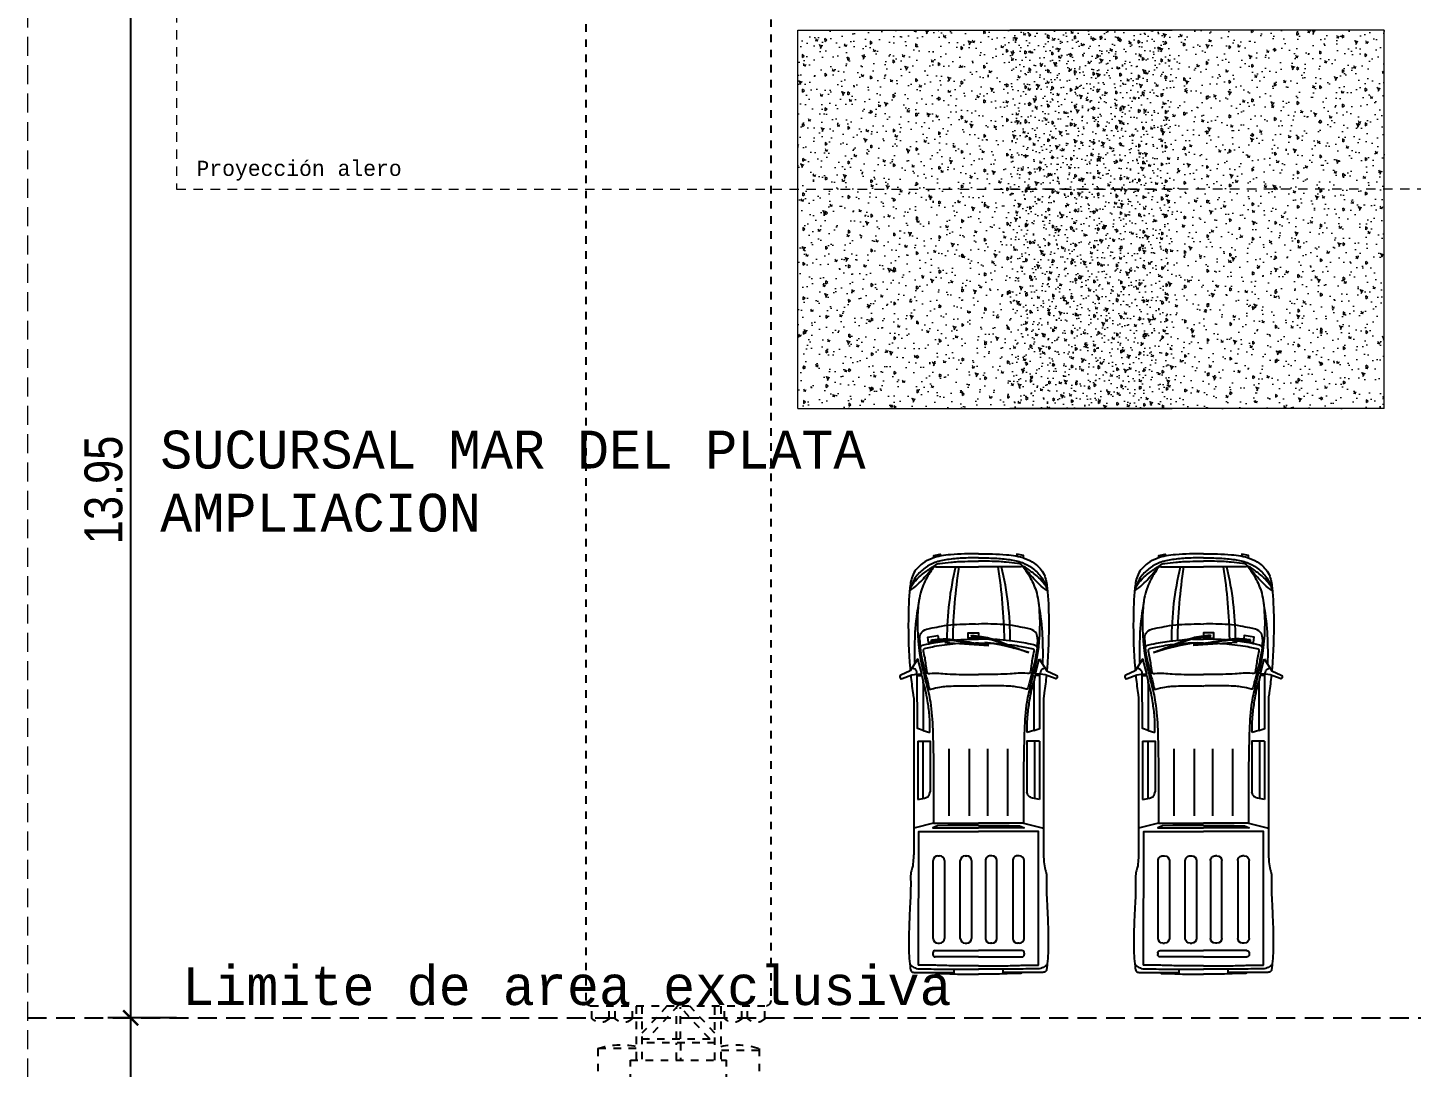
# Model space of a CAD drawing. Header units: millimetres. Extents: x 6085 to 6497, y 3307 to 3415.
# Drawn here: x 6331.96 to 6350.25, y 3321.03 to 3334.76 of the extents above; entities that cross this region are included whole.
import ezdxf

# ---------------------------------------------------------------- set-up
doc = ezdxf.new("R2010")
doc.units = ezdxf.units.MM
for name, pattern in [('DASHED', [0.75, 0.5, -0.25]), ('HIDDEN', [0.375, 0.25, -0.125]), ('HIDDEN2', [0.1875, 0.125, -0.0625])]:
    doc.linetypes.add(name, pattern=pattern)
for name, color, linetype in [('10-CARP-HOJA-PUER', 4, 'Continuous'), ('calles', 7, 'Continuous'), ('FUTURO', 1, 'DASHED'), ('varios', 40, 'Continuous')]:
    doc.layers.add(name, color=color, linetype=linetype)
doc.layers.add('Contorno', color=2, linetype='Continuous', lineweight=0)
doc.layers.add('www.dwgautocad.com', color=72, linetype='Continuous', lineweight=5)
doc.styles.get("Standard").update_dxf_attribs({"font": 'lucon.TTF'})
doc.styles.add('Swis-200', font='swissc.ttf', dxfattribs={"height": 0.5})
doc.dimstyles.new('Swis-200', dxfattribs={"dimtxt": 0.5, "dimasz": 0.2, "dimexe": 0.3, "dimexo": 0, "dimgap": 0.1, "dimtad": 1, "dimzin": 4, "dimdsep": 46, "dimtxsty": 'Swis-200', "dimblk": 'ARCHTICK', "dimcen": 0.09, "dimclrd": 256, "dimazin": 0, "dimtfac": 1, "dimtofl": 0, "dimtmove": 1, "dimatfit": 0, "dimldrblk": 'ARCHTICK', "dimfxl": 1, "dimtolj": 1, "dimtzin": 0, "dimarcsym": 0})

# ---------------------------------------------------------------- blocks, each defined once
blk = doc.blocks.new('A$C60B463A8')
at = {"layer": 'varios'}
for p, q in [((0.021, 1.891), (0.021, 1.363)), ((3.646, 1.897), (1.582, 1.897)), ((1.991, 1.633), (1.929, 1.897)), ((3.075, 1.844), (2.306, 1.844)), ((0.225, 1.04), (0.225, 1.612)), ((0.277, 1.644), (0.257, 1.644)), ((0.309, 1.612), (0.309, 1.04)), ((0.407, 1.577), (0.407, 1.555)), ((0.471, 1.641), (1.498, 1.641)), ((1.498, 1.491), (0.471, 1.491)), ((1.562, 1.577), (1.562, 1.555)), ((1.991, 1.633), (1.991, 1.04)), ((0.001, 1.363), (0.064, 1.363)), ((0.471, 1.281), (1.498, 1.281)), ((2.09, 1.426), (2.977, 1.426)), ((0, 1.258), (0, 1.04)), ((0.407, 1.217), (0.407, 1.196)), ((1.498, 1.132), (0.471, 1.132)), ((1.562, 1.217), (1.562, 1.196)), ((2.09, 1.161), (2.977, 1.161)), ((0, 0.821), (0, 1.04)), ((0.225, 1.04), (0.225, 0.467)), ((0.309, 0.467), (0.309, 1.04)), ((1.498, 0.947), (0.471, 0.947)), ((1.991, 0.446), (1.991, 1.04)), ((2.09, 0.918), (2.977, 0.918)), ((0.407, 0.862), (0.407, 0.883)), ((0.471, 0.798), (1.498, 0.798)), ((1.562, 0.862), (1.562, 0.883)), ((0.001, 0.716), (0.064, 0.716)), ((0.021, 0.188), (0.021, 0.716)), ((1.498, 0.588), (0.471, 0.588)), ((2.09, 0.653), (2.977, 0.653)), ((0.277, 0.435), (0.257, 0.435)), ((0.407, 0.502), (0.407, 0.524)), ((0.471, 0.438), (1.498, 0.438)), ((1.562, 0.502), (1.562, 0.524)), ((1.991, 0.446), (1.929, 0.182)), ((3.075, 0.235), (2.306, 0.235)), ((3.646, 0.182), (1.582, 0.182))]:
    blk.add_line(p, q, dxfattribs=at)
for points in [[(4.164, 1.842), (4.004, 1.942), (3.95, 2.066, 0.298358), (3.931, 2.079), (3.923, 2.079, 0.528682), (3.903, 2.05), (3.954, 1.921), (3.959, 1.888), (3.966, 1.79), (4.164, 1.842)], [(4.164, 0.237), (4.004, 0.137), (3.95, 0.013, -0.298358), (3.931, 0), (3.923, 0, -0.528682), (3.903, 0.029), (3.954, 0.158), (3.959, 0.191), (3.966, 0.289), (4.164, 0.237)]]:
    blk.add_lwpolyline(points, format="xyb", dxfattribs=at)
for points in [[(0.116, 1.833), (1.883, 1.83), (1.883, 1.04)], [(3.075, 1.844), (3.075, 1.678), (2.408, 1.678)], [(3.219, 1.77), (3.242, 1.848), (3.945, 1.849), (3.945, 1.788), (3.86, 1.772)], [(3.075, 1.777), (2.318, 1.777)], [(3.219, 1.77), (3.192, 1.682)], [(3.86, 1.772), (3.219, 1.77)], [(4.411, 1.568), (4.398, 1.566), (4.38, 1.699), (4.452, 1.709), (4.471, 1.576), (4.427, 1.57)], [(4.398, 1.661), (4.415, 1.66)], [(1.962, 1.04), (1.962, 1.446), (1.958, 1.581), (1.93, 1.642), (1.93, 1.04)], [(4.378, 1.483), (4.34, 0.902)], [(5.498, 1.632), (5.529, 1.632), (5.546, 1.546), (5.521, 1.546)], [(4.449, 1.041), (4.436, 1.041), (4.436, 1.175), (4.51, 1.175), (4.51, 1.041), (4.466, 1.041)], [(4.459, 1.135), (4.475, 1.13)], [(0.116, 0.246), (1.883, 0.249), (1.883, 1.04)], [(1.962, 1.04), (1.962, 0.633), (1.958, 0.498), (1.93, 0.437), (1.93, 1.04)], [(3.075, 0.235), (3.075, 0.401), (2.408, 0.401)], [(3.219, 0.309), (3.192, 0.397)], [(5.498, 0.447), (5.529, 0.447), (5.546, 0.533), (5.521, 0.533)], [(3.075, 0.302), (2.318, 0.302)], [(3.86, 0.307), (3.219, 0.309)], [(3.219, 0.309), (3.242, 0.231), (3.945, 0.23), (3.945, 0.291), (3.86, 0.307)]]:
    blk.add_lwpolyline(points, dxfattribs=at)
for centre, radius, start, end in [((3.978, 1.918), 0.0623, 254.3003, 1.3705), ((0.257, 1.612), 0.032, 90, 180), ((0.277, 1.612), 0.032, 0, 90), ((0.471, 1.577), 0.0639, 90, 180), ((0.471, 1.555), 0.0639, 180, 270), ((1.498, 1.577), 0.0639, 0, 90), ((1.498, 1.555), 0.0639, 270, 0), ((0.471, 1.217), 0.0639, 90, 180), ((1.498, 1.217), 0.0639, 0, 90), ((4.315, -5.496), 6.878, 81.1058, 89.1082), ((4.417, -2.642), 4.1, 76.4293, 89.8569), ((0.471, 1.196), 0.0639, 180, 270), ((1.498, 1.196), 0.0639, 270, 0), ((0.471, 0.883), 0.0639, 90, 180), ((1.498, 0.883), 0.0639, 360, 90), ((1.758, 1.256), 2.639, 340.535, 353.4707), ((0.471, 0.862), 0.0639, 180, 270), ((1.498, 0.862), 0.0639, 270, 0), ((4.417, 4.721), 4.1, 269.8043, 283.5707), ((4.315, 7.575), 6.878, 270.8, 278.8942), ((0.471, 0.524), 0.0639, 90, 180), ((1.498, 0.524), 0.0639, 360, 90), ((0.257, 0.467), 0.032, 180, 270), ((0.277, 0.467), 0.032, 270, 0), ((0.471, 0.502), 0.0639, 180, 270), ((1.498, 0.502), 0.0639, 270, 0), ((3.978, 0.161), 0.0623, 358.6295, 105.6997)]:
    blk.add_arc(centre, radius, start, end, dxfattribs=at)
for points, knots in [([(1.582, 1.897), (1.557, 1.899), (1.497, 1.902), (1.414, 1.908), (1.333, 1.939), (1.171, 1.934), (0.956, 1.942), (0.679, 1.957), (0.417, 1.963), (0.212, 1.959), (0.088, 1.941), (0.032, 1.94), (0.024, 1.906), (0.021, 1.891)], [0, 0, 0, 0, 0.073932, 0.179962, 0.2481, 0.330848, 0.661697, 0.895974, 1.160787, 1.452655, 1.496292, 1.551786, 1.592483, 1.592483, 1.592483, 1.592483]), ([(0.124, 1.946), (0.112, 1.929), (0.092, 1.903), (0.064, 1.846), (0.073, 1.754), (0.062, 1.588), (0.064, 1.365), (0.064, 1.168), (0.064, 1.061), (0.064, 1.038), (0.064, 1.037)], [0, 0, 0, 0, 0.0637509, 0.0963439, 0.186989, 0.3316019, 0.600266, 0.8544633, 0.9207524, 0.9227656, 0.9227656, 0.9227656, 0.9227656]), ([(0.106, 1.04), (0.106, 1.17), (0.106, 1.365), (0.117, 1.633), (0.115, 1.751), (0.115, 1.831), (0.116, 1.833), (0.116, 1.833)], [0, 0, 0, 0, 0.1844932, 0.2763744, 0.3692397, 0.37231, 0.3723227, 0.3723227, 0.3723227, 0.3723227]), ([(5.393, 1.621), (5.349, 1.651), (5.246, 1.722), (5.051, 1.816), (4.674, 1.861), (4.255, 1.839), (3.86, 1.735), (3.554, 1.661), (3.199, 1.642), (2.694, 1.633), (2.281, 1.633), (2.02, 1.633), (1.991, 1.633)], [0, 0, 0, 0, 0.158767, 0.377498, 0.639818, 1.286612, 1.622322, 1.86406, 2.230641, 2.682935, 3.381032, 3.468271, 3.468271, 3.468271, 3.468271]), ([(2.306, 1.844), (2.31, 1.814), (2.318, 1.765), (2.346, 1.692), (2.388, 1.683), (2.408, 1.678)], [0, 0, 0, 0, 0.0919016, 0.1533387, 0.212741, 0.212741, 0.212741, 0.212741]), ([(3.948, 1.936), (3.87, 1.928), (3.77, 1.916), (3.669, 1.901), (3.646, 1.897)], [1.0750341, 1.0750341, 1.0750341, 1.0750341, 1.1845737, 1.2179727, 1.2179727, 1.2179727, 1.2179727]), ([(5.551, 1.04), (5.551, 1.162), (5.552, 1.368), (5.513, 1.622), (5.423, 1.797), (5.29, 1.922), (5.02, 1.959), (4.609, 1.973), (4.242, 1.963), (4.016, 1.943), (4.004, 1.942)], [0, 0, 0, 0, 0.172982, 0.289746, 0.356722, 0.447764, 0.533391, 0.7294, 1.031992, 1.048274, 1.048274, 1.048274, 1.048274]), ([(4.918, 1.83), (4.785, 1.851), (4.594, 1.882), (4.36, 1.884), (4.22, 1.89), (4.138, 1.885), (4.098, 1.883)], [0, 0, 0, 0, 0.4048022, 0.5766649, 0.7036636, 0.8232569, 0.8232569, 0.8232569, 0.8232569]), ([(5.498, 1.04), (5.498, 1.112), (5.497, 1.25), (5.48, 1.444), (5.446, 1.612), (5.368, 1.754), (5.275, 1.852), (5.188, 1.906), (5.122, 1.93), (5.085, 1.943), (5.063, 1.95)], [0, 0, 0, 0, 0.218173, 0.412581, 0.584324, 0.728368, 0.893072, 0.983161, 1.032816, 1.101867, 1.101867, 1.101867, 1.101867]), ([(5.063, 1.95), (5.09, 1.912), (5.159, 1.82), (5.28, 1.72), (5.362, 1.648), (5.393, 1.621)], [0, 0, 0, 0, 0.1384723, 0.3440065, 0.4668937, 0.4668937, 0.4668937, 0.4668937]), ([(5.119, 1.931), (5.154, 1.906), (5.233, 1.849), (5.306, 1.751), (5.364, 1.674), (5.384, 1.637), (5.393, 1.621)], [0, 0, 0, 0, 0.1269959, 0.2900283, 0.364148, 0.416689, 0.416689, 0.416689, 0.416689]), ([(3.192, 1.682), (3.27, 1.682), (3.409, 1.683), (3.594, 1.711), (3.738, 1.737), (3.822, 1.758), (3.858, 1.772), (3.86, 1.772)], [0, 0, 0, 0, 0.2316874, 0.4168224, 0.5619295, 0.6690159, 0.6767537, 0.6767537, 0.6767537, 0.6767537]), ([(4.423, 1.818), (4.387, 1.817), (4.296, 1.814), (4.155, 1.787), (4.003, 1.752), (3.879, 1.716), (3.808, 1.699), (3.761, 1.69), (3.773, 1.629), (3.792, 1.564), (3.808, 1.41), (3.807, 1.273), (3.807, 1.131), (3.806, 1.071), (3.805, 1.039)], [0, 0, 0, 0, 0.107281, 0.273534, 0.428308, 0.580029, 0.644743, 0.67501, 0.689227, 0.811869, 0.896682, 1.144172, 1.224965, 1.323331, 1.323331, 1.323331, 1.323331]), ([(4.372, 1.14), (4.371, 1.214), (4.365, 1.377), (4.324, 1.645), (4.305, 1.715), (4.292, 1.779), (4.225, 1.761), (4.16, 1.747), (4.073, 1.737), (4.017, 1.728), (3.97, 1.72), (3.979, 1.606), (3.959, 1.431), (3.957, 1.208), (3.957, 1.069), (3.957, 1.04)], [0.0328334, 0.0328334, 0.0328334, 0.0328334, 0.1047073, 0.1844145, 0.2287331, 0.2422812, 0.2613958, 0.3056108, 0.3477731, 0.3790828, 0.390857, 0.4063554, 0.513598, 0.6666281, 0.7088796, 0.7088796, 0.7088796, 0.7088796]), ([(4.316, 1.812), (4.323, 1.807), (4.347, 1.786), (4.369, 1.667), (4.39, 1.558), (4.401, 1.469), (4.409, 1.398)], [0.0117203, 0.0117203, 0.0117203, 0.0117203, 0.0241203, 0.0575054, 0.1711131, 0.1849464, 0.1849464, 0.1849464, 0.1849464]), ([(4.415, 1.66), (4.418, 1.629), (4.425, 1.574), (4.431, 1.387), (4.385, 1.175), (4.36, 0.991), (4.349, 0.903)], [0, 0, 0, 0, 0.0607634, 0.1113484, 0.2476123, 0.371722, 0.371722, 0.371722, 0.371722]), ([(4.398, 1.661), (4.401, 1.628), (4.409, 1.56), (4.414, 1.393), (4.4, 1.294), (4.382, 1.199), (4.359, 1.063)], [0.0141134, 0.0141134, 0.0141134, 0.0141134, 0.0607634, 0.1113484, 0.2476123, 0.2663946, 0.2663946, 0.2663946, 0.2663946]), ([(4.423, 1.818), (4.45, 1.817), (4.511, 1.814), (4.561, 1.733), (4.575, 1.636), (4.612, 1.463), (4.626, 1.258), (4.625, 1.094), (4.624, 1.04)], [0, 0, 0, 0, 0.0776749, 0.1744769, 0.250481, 0.3742105, 0.7025831, 0.866186, 0.866186, 0.866186, 0.866186]), ([(0.021, 1.608), (0.014, 1.606), (0.006, 1.605), (0.007, 1.58), (0.004, 1.523), (0.008, 1.449), (-0.001, 1.354), (0, 1.298), (0, 1.258)], [0, 0, 0, 0, 0.0160709, 0.0186413, 0.0719807, 0.1904654, 0.2365974, 0.3580684, 0.3580684, 0.3580684, 0.3580684]), ([(5.393, 1.621), (5.387, 1.614), (5.379, 1.603), (5.382, 1.491), (5.376, 1.321), (5.38, 1.138), (5.38, 1.053), (5.38, 1.04)], [0, 0, 0, 0, 0.0263218, 0.0385655, 0.330017, 0.5438218, 0.5848103, 0.5848103, 0.5848103, 0.5848103]), ([(5.393, 1.621), (5.404, 1.61), (5.423, 1.591), (5.427, 1.513), (5.446, 1.394), (5.452, 1.233), (5.454, 1.111), (5.454, 1.051), (5.454, 1.04)], [0, 0, 0, 0, 0.0461741, 0.0779376, 0.2255481, 0.4123855, 0.5585019, 0.5925506, 0.5925506, 0.5925506, 0.5925506]), ([(4.415, 1.329), (4.415, 1.326), (4.42, 1.261), (4.424, 1.165), (4.423, 1.07), (4.423, 1.039)], [0.2464149, 0.2464149, 0.2464149, 0.2464149, 0.249921, 0.3379446, 0.3827598, 0.3827598, 0.3827598, 0.3827598]), ([(4.475, 1.13), (4.471, 1.087), (4.463, 1.009), (4.43, 0.835), (4.339, 0.633), (4.276, 0.459), (4.246, 0.376)], [0, 0, 0, 0, 0.1294788, 0.2372691, 0.5276291, 0.7920918, 0.7920918, 0.7920918, 0.7920918]), ([(4.459, 1.135), (4.455, 1.093), (4.447, 1.014), (4.414, 0.841), (4.38, 0.748), (4.343, 0.66), (4.305, 0.567)], [0, 0, 0, 0, 0.0607634, 0.1113484, 0.2476123, 0.264404, 0.264404, 0.264404, 0.264404]), ([(0.124, 0.133), (0.112, 0.15), (0.092, 0.176), (0.064, 0.233), (0.073, 0.325), (0.062, 0.491), (0.064, 0.714), (0.064, 0.911), (0.064, 1.018), (0.064, 1.041), (0.064, 1.042)], [0, 0, 0, 0, 0.0637509, 0.0963439, 0.186989, 0.3316019, 0.600266, 0.8544633, 0.9207524, 0.9227656, 0.9227656, 0.9227656, 0.9227656]), ([(0.106, 1.04), (0.106, 0.909), (0.106, 0.714), (0.117, 0.446), (0.115, 0.328), (0.115, 0.248), (0.116, 0.246), (0.116, 0.246)], [0, 0, 0, 0, 0.1844932, 0.2763744, 0.3692397, 0.37231, 0.3723227, 0.3723227, 0.3723227, 0.3723227]), ([(4.423, 0.261), (4.387, 0.262), (4.296, 0.265), (4.155, 0.292), (4.003, 0.327), (3.879, 0.363), (3.808, 0.38), (3.761, 0.389), (3.773, 0.45), (3.792, 0.515), (3.808, 0.669), (3.807, 0.806), (3.807, 0.948), (3.806, 1.008), (3.805, 1.04)], [0, 0, 0, 0, 0.107281, 0.273534, 0.428308, 0.580029, 0.644743, 0.67501, 0.689227, 0.811869, 0.896682, 1.144172, 1.224965, 1.323331, 1.323331, 1.323331, 1.323331]), ([(4.355, 0.664), (4.346, 0.577), (4.322, 0.429), (4.305, 0.364), (4.292, 0.3), (4.225, 0.318), (4.16, 0.332), (4.073, 0.342), (4.017, 0.351), (3.97, 0.359), (3.979, 0.473), (3.959, 0.648), (3.957, 0.871), (3.957, 1.01), (3.957, 1.04)], [0.1145583, 0.1145583, 0.1145583, 0.1145583, 0.1844145, 0.2287331, 0.2422812, 0.2613958, 0.3056108, 0.3477731, 0.3790828, 0.390857, 0.4063554, 0.513598, 0.6666281, 0.7088796, 0.7088796, 0.7088796, 0.7088796]), ([(5.551, 1.04), (5.551, 0.917), (5.552, 0.711), (5.513, 0.457), (5.423, 0.282), (5.29, 0.157), (5.02, 0.12), (4.609, 0.106), (4.242, 0.116), (4.016, 0.136), (4.004, 0.137)], [0, 0, 0, 0, 0.172982, 0.289746, 0.356722, 0.447764, 0.533391, 0.7294, 1.031992, 1.048274, 1.048274, 1.048274, 1.048274]), ([(4.373, 1.04), (4.373, 0.933), (4.372, 0.827), (4.359, 0.7), (4.359, 0.7)], [0, 0, 0, 0, 0.1047073, 0.1047673, 0.1047673, 0.1047673, 0.1047673]), ([(4.423, 0.261), (4.45, 0.262), (4.511, 0.265), (4.561, 0.346), (4.575, 0.443), (4.612, 0.616), (4.626, 0.821), (4.625, 0.985), (4.624, 1.04)], [0, 0, 0, 0, 0.0776749, 0.1744769, 0.250481, 0.3742105, 0.7025831, 0.866186, 0.866186, 0.866186, 0.866186]), ([(4.423, 0.893), (4.423, 0.91), (4.424, 0.959), (4.423, 1.009), (4.423, 1.04)], [0.31368776, 0.31368776, 0.31368776, 0.31368776, 0.3379446, 0.38275983, 0.38275983, 0.38275983, 0.38275983]), ([(5.498, 1.04), (5.498, 0.967), (5.497, 0.829), (5.48, 0.635), (5.446, 0.467), (5.368, 0.325), (5.275, 0.227), (5.188, 0.173), (5.122, 0.149), (5.085, 0.136), (5.063, 0.129)], [0, 0, 0, 0, 0.218173, 0.412581, 0.584324, 0.728368, 0.893072, 0.983161, 1.032816, 1.101867, 1.101867, 1.101867, 1.101867]), ([(5.393, 0.458), (5.387, 0.465), (5.379, 0.476), (5.382, 0.588), (5.376, 0.758), (5.38, 0.941), (5.38, 1.026), (5.38, 1.04)], [0, 0, 0, 0, 0.0263218, 0.0385655, 0.330017, 0.5438218, 0.5848103, 0.5848103, 0.5848103, 0.5848103]), ([(5.393, 0.458), (5.404, 0.469), (5.423, 0.488), (5.427, 0.566), (5.446, 0.685), (5.452, 0.846), (5.454, 0.968), (5.454, 1.028), (5.454, 1.04)], [0, 0, 0, 0, 0.0461741, 0.0779376, 0.2255481, 0.4123855, 0.5585019, 0.5925506, 0.5925506, 0.5925506, 0.5925506]), ([(0.021, 0.471), (0.014, 0.473), (0.006, 0.474), (0.007, 0.499), (0.004, 0.556), (0.008, 0.63), (-0.001, 0.725), (0, 0.781), (0, 0.821)], [0, 0, 0, 0, 0.0160709, 0.0186413, 0.0719807, 0.1904654, 0.2365974, 0.3580684, 0.3580684, 0.3580684, 0.3580684]), ([(4.316, 0.267), (4.323, 0.272), (4.347, 0.293), (4.369, 0.412), (4.398, 0.564), (4.414, 0.726), (4.419, 0.806), (4.42, 0.831)], [0.0117203, 0.0117203, 0.0117203, 0.0117203, 0.0241203, 0.0575054, 0.1711131, 0.249921, 0.2844019, 0.2844019, 0.2844019, 0.2844019]), ([(5.393, 0.458), (5.349, 0.428), (5.246, 0.357), (5.051, 0.263), (4.674, 0.218), (4.255, 0.24), (3.86, 0.344), (3.554, 0.418), (3.199, 0.437), (2.694, 0.446), (2.281, 0.446), (2.02, 0.446), (1.991, 0.446)], [0, 0, 0, 0, 0.158767, 0.377498, 0.639818, 1.286612, 1.622322, 1.86406, 2.230641, 2.682935, 3.381032, 3.468271, 3.468271, 3.468271, 3.468271]), ([(2.306, 0.235), (2.31, 0.265), (2.318, 0.314), (2.346, 0.387), (2.388, 0.396), (2.408, 0.401)], [0, 0, 0, 0, 0.0919016, 0.1533387, 0.212741, 0.212741, 0.212741, 0.212741]), ([(3.192, 0.397), (3.27, 0.397), (3.409, 0.396), (3.594, 0.368), (3.738, 0.342), (3.822, 0.321), (3.858, 0.307), (3.86, 0.307)], [0, 0, 0, 0, 0.2316874, 0.4168224, 0.5619295, 0.6690159, 0.6767537, 0.6767537, 0.6767537, 0.6767537]), ([(5.063, 0.129), (5.09, 0.167), (5.159, 0.259), (5.28, 0.359), (5.362, 0.431), (5.393, 0.458)], [0, 0, 0, 0, 0.1384723, 0.3440065, 0.4668937, 0.4668937, 0.4668937, 0.4668937]), ([(5.119, 0.148), (5.154, 0.173), (5.233, 0.23), (5.306, 0.328), (5.364, 0.405), (5.384, 0.442), (5.393, 0.458)], [0, 0, 0, 0, 0.1269959, 0.2900283, 0.364148, 0.416689, 0.416689, 0.416689, 0.416689]), ([(1.582, 0.182), (1.557, 0.18), (1.497, 0.177), (1.414, 0.171), (1.333, 0.14), (1.171, 0.145), (0.956, 0.137), (0.679, 0.122), (0.417, 0.116), (0.212, 0.12), (0.088, 0.138), (0.032, 0.139), (0.024, 0.173), (0.021, 0.188)], [0, 0, 0, 0, 0.073932, 0.179962, 0.2481, 0.330848, 0.661697, 0.895974, 1.160787, 1.452655, 1.496292, 1.551786, 1.592483, 1.592483, 1.592483, 1.592483]), ([(4.918, 0.249), (4.785, 0.228), (4.594, 0.197), (4.36, 0.195), (4.22, 0.189), (4.138, 0.194), (4.098, 0.196)], [0, 0, 0, 0, 0.4048022, 0.5766649, 0.7036636, 0.8232569, 0.8232569, 0.8232569, 0.8232569]), ([(3.948, 0.143), (3.87, 0.151), (3.77, 0.163), (3.669, 0.178), (3.646, 0.182)], [1.0750341, 1.0750341, 1.0750341, 1.0750341, 1.1845737, 1.2179727, 1.2179727, 1.2179727, 1.2179727])]:
    blk.add_open_spline(points, degree=3, knots=knots, dxfattribs=at)
blk.add_open_spline([(4.373, 1.04), (4.373, 1.052), (4.373, 1.065), (4.373, 1.078)], degree=3, dxfattribs=at)
blk = doc.blocks.new('AUPLS025')
at = {"color": 0, "linetype": 'ByBlock', "ltscale": 0.1}
for p, q in [((-17.907, -1.143), (-17.907, 1.143)), ((-4.2672, 1.2192), (-17.8308, 1.2192)), ((-4.028247, 1.143), (-4.191, 1.143)), ((-4.191, -1.143), (-4.191, 1.143)), ((-4.028247, 0.9144), (-4.191, 0.9144)), ((-3.632496, 1.0668), (-2.565696, 1.0668)), ((-3.632496, 0.5588), (-3.632496, 1.0668)), ((-2.794, 1.016), (-0.2032, 1.016)), ((-2.794, 0), (-2.794, 1.016)), ((-2.565696, 1.0668), (-2.565696, 1.016)), ((-1.4732, 1.0668), (-0.1778, 1.0668)), ((-1.3462, 0.9398), (-1.3462, 0.9652)), ((-1.3462, 0.9652), (-0.381, 0.9652)), ((-1.3462, 0.9398), (-0.4572, 0.9398)), ((-0.4572, 0.9398), (-0.381, 0.9652)), ((-0.3556, 0.9398), (-0.2794, 0.9652)), ((-0.3302, 0.9144), (-0.3302, 0)), ((-0.2794, 0.9652), (-0.2032, 0.9652)), ((-4.028247, 0.8382), (-4.191, 0.8382)), ((-0.381, 0), (-0.381, 0.8382)), ((-0.127, 0.889), (-0.127, 0)), ((-0.0508, 0.8636), (-0.0508, 0)), ((0, -0.8636), (0, 0.8636)), ((-4.028247, 0.6096), (-4.191, 0.6096)), ((-4.191, 0.5588), (-3.480096, 0.5588)), ((-3.480096, 0.635), (-3.480096, -0.635)), ((-2.794, 0.635), (-3.480096, 0.635)), ((-4.205465, 0), (-3.759496, 0.413336)), ((-4.191, 0.4826), (-3.480096, 0.4826)), ((-4.191, 0.151933), (-3.834228, 0.4826)), ((-3.759496, 0.4826), (-3.759496, -0.4826)), ((-3.708696, -0.4826), (-3.708696, 0.4826)), ((-3.759496, -0.413336), (-4.205465, 0)), ((-3.759496, 0.0254), (-4.178059, 0.0254)), ((-3.480096, 0.0254), (-3.708696, 0.0254)), ((-2.794, 0), (-2.794, -1.016)), ((-0.381, 0), (-0.381, -0.8382)), ((-0.3302, 0.0127), (-0.127, 0.0127)), ((-0.3302, -0.9144), (-0.3302, 0)), ((-0.127, -0.889), (-0.127, 0)), ((-0.0508, -0.8636), (-0.0508, 0)), ((-3.834228, -0.4826), (-4.191, -0.151933)), ((-3.759496, -0.0254), (-4.178059, -0.0254)), ((-3.708696, -0.0254), (-3.480096, -0.0254)), ((-0.3302, -0.0127), (-0.127, -0.0127)), ((-3.480096, -0.4826), (-4.191, -0.4826)), ((-4.191, -0.5588), (-3.480096, -0.5588)), ((-4.028247, -0.6096), (-4.191, -0.6096)), ((-3.607096, -1.0668), (-3.607096, -0.5588)), ((-2.794, -0.635), (-3.480096, -0.635)), ((-4.028247, -0.8382), (-4.191, -0.8382)), ((-4.028247, -0.9144), (-4.191, -0.9144)), ((-3.632496, -1.0668), (-2.565696, -1.0668)), ((-2.794, -1.016), (-0.2032, -1.016)), ((-2.565696, -1.0668), (-2.565696, -1.016)), ((-1.4732, -1.0668), (-0.1778, -1.0668)), ((-1.3462, -0.9398), (-1.3462, -0.9652)), ((-1.3462, -0.9398), (-0.4572, -0.9398)), ((-1.3462, -0.9652), (-0.381, -0.9652)), ((-0.4572, -0.9398), (-0.381, -0.9652)), ((-0.3556, -0.9398), (-0.2794, -0.9652)), ((-0.2794, -0.9652), (-0.2032, -0.9652)), ((-17.8308, -1.2192), (-4.2672, -1.2192)), ((-4.028247, -1.143), (-4.191, -1.143))]:
    blk.add_line(p, q, dxfattribs=at)
for centre, radius, start, end in [((-17.8308, 1.143), 0.0762, 90, 180), ((-4.2672, 1.143), 0.0762, 0, 90), ((-4.131435, 1.0287), 0.153987, 312.075022, 47.924978), ((-2.743496, 0.762), 0.9398, 161.075356, 192.48689), ((-3.454696, 0.762), 0.9398, 15.68035, 18.924644), ((-1.4732, 1.016), 0.0508, 90, 180), ((-0.3556, 0.9144), 0.0254, 0, 90), ((-0.2032, 0.8636), 0.2032, 0, 90), ((-0.2032, 0.8636), 0.1524, 0, 90), ((-0.2032, 0.889), 0.0762, 0, 90), ((-0.1778, 1.016), 0.0508, 338.678982, 90), ((-4.131435, 0.7239), 0.153987, 312.075022, 47.924978), ((-4.131435, -0.7239), 0.153987, 312.075022, 47.924978), ((-2.743496, -0.762), 0.9398, 167.51311, 198.924644), ((-0.2032, -0.8636), 0.1524, 270, 0), ((-0.2032, -0.8636), 0.2032, 270, 0), ((-0.2032, -0.889), 0.0762, 270, 0), ((-4.131435, -1.0287), 0.153987, 312.075022, 47.924978), ((-3.454696, -0.762), 0.9398, 341.075356, 344.31965), ((-1.4732, -1.016), 0.0508, 180, 270), ((-0.3556, -0.9144), 0.0254, 270, 0), ((-0.1778, -1.016), 0.0508, 270, 21.321018), ((-17.8308, -1.143), 0.0762, 180, 270), ((-4.2672, -1.143), 0.0762, 270, 0)]:
    blk.add_arc(centre, radius, start, end, dxfattribs=at)
blk = doc.blocks.new('_ArchTick')
at = {"color": 0, "linetype": 'ByBlock', "const_width": 0.15}
blk.add_lwpolyline([(-0.5, -0.5), (0.5, 0.5)], dxfattribs=at)
blk = doc.blocks.new('*D63')
at = {"color": 0, "lineweight": -2, "ltscale": 0.1}
for p, q in [((6333.92775, 3335.632039), (6333.021965, 3335.632039)), ((6333.92775, 3321.682039), (6333.021965, 3321.682039))]:
    blk.add_line(p, q, dxfattribs=at)
at = {"lineweight": -2, "ltscale": 0.1}
blk.add_line((6333.321965, 3335.632039), (6333.321965, 3321.682039), dxfattribs=at)
at = {"layer": 'Defpoints', "color": 0, "ltscale": 0.1}
for p in [(6333.92775, 3335.632039), (6333.321965, 3321.682039), (6333.92775, 3321.682039)]:
    blk.add_point(p, dxfattribs=at)
at = {"lineweight": -2, "ltscale": 0.1, "xscale": 0.2, "yscale": 0.2, "zscale": 0.2}
for p, rotation in [((6333.321965, 3335.632039), 90), ((6333.321965, 3321.682039), 270)]:
    blk.add_blockref('_ArchTick', p, dxfattribs=dict(at, rotation=rotation))
at = {"color": 0, "ltscale": 0.1, "insert": (6332.965309, 3328.657039), "char_height": 0.5, "attachment_point": 5, "rotation": 90, "style": 'Swis-200'}
blk.add_mtext('\\A1;13.95', dxfattribs=at)
blk = doc.blocks.new('*D64')
at = {"color": 0, "lineweight": -2, "ltscale": 0.1}
for p, q in [((6333.92775, 3321.682039), (6333.021965, 3321.682039)), ((6333.92775, 3316.632039), (6333.021965, 3316.632039))]:
    blk.add_line(p, q, dxfattribs=at)
at = {"lineweight": -2, "ltscale": 0.1}
blk.add_line((6333.321965, 3321.682039), (6333.321965, 3316.632039), dxfattribs=at)
at = {"layer": 'Defpoints', "color": 0, "ltscale": 0.1}
for p in [(6333.92775, 3321.682039), (6333.321965, 3316.632039), (6333.92775, 3316.632039)]:
    blk.add_point(p, dxfattribs=at)
at = {"lineweight": -2, "ltscale": 0.1, "xscale": 0.2, "yscale": 0.2, "zscale": 0.2}
for p, rotation in [((6333.321965, 3321.682039), 90), ((6333.321965, 3316.632039), 270)]:
    blk.add_blockref('_ArchTick', p, dxfattribs=dict(at, rotation=rotation))
at = {"color": 0, "ltscale": 0.1, "insert": (6332.965633, 3319.157039), "char_height": 0.5, "attachment_point": 5, "rotation": 90, "style": 'Swis-200'}
blk.add_mtext('\\A1;5.05', dxfattribs=at)

msp = doc.modelspace()

# ---------------------------------------------------------------- hatches: boundary and pattern name
at = {"layer": 'www.dwgautocad.com', "ltscale": 0.1}
h = msp.add_hatch(dxfattribs=at)
h.set_pattern_fill('AR-CONC', color=254, scale=0.002, angle=69.216283)
h.paths.add_polyline_path([(6347.086, 3334.732), (6342.138, 3334.732), (6342.138, 3332.632), (6347.086, 3332.632)])
h.paths.add_polyline_path([(6347.086, 3332.632), (6342.138, 3332.632), (6342.138, 3329.732), (6347.086, 3329.732)])
h = msp.add_hatch(dxfattribs=at)
h.set_pattern_fill('AR-CONC', color=254, scale=0.002, angle=69.2163)
h.set_pattern_definition([(119.2162832, (-525.88156, -237.53012), (0.159097029, 0.32934688), [0.0381, -0.4191]), (64.216283, (-525.88156, -237.5301), (-0.382259879, 0.069689687), [0.03048, -0.335281168]), (169.667728, (-525.8683, -237.50267), (-0.223162836, 0.399036561), [0.032380018, -0.35618049]), (115.400483, (-525.97654, -237.49407), (0.270993043, 0.477041283), [0.05715, -0.62865]), (165.851841, (-525.95396, -237.4543), (-0.29416894, 0.619504863), [0.048570046, -0.534271216]), (60.400434, (-525.97654, -237.49407), (-0.29416894, 0.619504863), [0.045719934, -0.502919464]), (90.2162832, (-525.93477, -237.45558), (0.298818987, 0.210920816), [0.0381, -0.4191]), (35.216283, (-525.93477, -237.4556), (-0.300544622, 0.2462757), [0.03048, -0.33528]), (140.667728, (-525.90987, -237.438), (-0.001725636, 0.457196516), [0.032380018, -0.356179875]), (106.7162832, (-525.88156, -237.53012), (-0.1559135752, 0.06578247), [0, -0.331216, 0, -0.34036, 0, -0.33655]), (76.7162832, (-525.88156, -237.53012), (-0.1399022117, 0.19603936), [0, -0.194056, 0, -0.323596, 0, -0.12827]), (36.7162832, (-525.92175, -237.63603), (0.106938189, 0.2494689074), [0, -0.127, 0, -0.39624, 0, -0.52578]), (26.7162832, (-525.93978, -237.68352), (0.0575808914, 0.2950245485), [0, -0.1651, 0, -0.263144, 0, -0.37338])])
h.paths.add_polyline_path([(6344.939, 3334.732), (6349.888, 3334.732), (6349.888, 3332.632), (6344.939, 3332.632)])
h.paths.add_polyline_path([(6344.939, 3332.632), (6349.888, 3332.632), (6349.888, 3329.732), (6344.939, 3329.732)])

# ---------------------------------------------------------------- linework, layer by layer
at = {"layer": '10-CARP-HOJA-PUER', "linetype": 'HIDDEN'}
for q in [(6364.439, 3321.682), (6337.554, 3321.682)]:
    msp.add_line((6331.961, 3321.682), q, dxfattribs=at)
at = {"layer": 'Contorno', "linetype": 'HIDDEN'}
msp.add_line((6331.961, 3387.893), (6331.961, 3315.155), dxfattribs=at)
at = {"layer": 'Contorno', "linetype": 'HIDDEN2'}
for p, q in [((6333.928, 3335.632), (6333.928, 3332.632)), ((6333.928, 3332.632), (6347.086, 3332.632)), ((6358.098, 3332.632), (6344.939, 3332.632))]:
    msp.add_line(p, q, dxfattribs=at)
at = {"layer": 'www.dwgautocad.com', "color": 254, "ltscale": 0.1}
for p, q in [((6342.138, 3334.732), (6347.086, 3334.732)), ((6342.138, 3329.732), (6342.138, 3334.732)), ((6349.888, 3334.732), (6344.939, 3334.732)), ((6349.888, 3329.732), (6349.888, 3334.732)), ((6342.138, 3329.732), (6347.086, 3329.732)), ((6349.888, 3329.732), (6344.939, 3329.732))]:
    msp.add_line(p, q, dxfattribs=at)

# ---------------------------------------------------------------- block references
at = {"layer": 'calles', "ltscale": 0.1, "rotation": 90}
msp.add_blockref('A$C60B463A8', (6345.566, 3322.261), dxfattribs=at)
at = {"layer": 'calles', "ltscale": 0.1, "xscale": -1, "rotation": 270}
msp.add_blockref('A$C60B463A8', (6346.46, 3322.261), dxfattribs=at)
at = {"layer": 'FUTURO', "ltscale": 0.3, "xscale": -1, "rotation": 90}
msp.add_blockref('AUPLS025', (6340.561, 3317.643), dxfattribs=at)

# ---------------------------------------------------------------- texts
at = {"ltscale": 0.1, "attachment_point": 1}
for s, width, insert, char_height in [('Proyección alero', 3.27862, (6334.192, 3333.006), 0.2), ('SUCURSAL MAR DEL PLATA \\PAMPLIACION', 15.65464, (6333.713, 3329.44), 0.5), ('Limite de area exclusiva', 15.65464, (6334.003, 3322.351), 0.5)]:
    msp.add_mtext_dynamic_manual_height_columns(s, width=width, gutter_width=12.5, heights=[0], dxfattribs=dict(at, insert=insert, char_height=char_height))

# ---------------------------------------------------------------- dimensions: what is measured, and where the dimension line sits
at = {"ltscale": 0.1}
for base, p1, p2, picture, middle in [((6333.322, 3321.682), (6333.928, 3335.632), (6333.928, 3321.682), '*D63', (6332.965, 3328.657)), ((6333.322, 3316.632), (6333.928, 3321.682), (6333.928, 3316.632), '*D64', (6332.966, 3319.157))]:
    dim = msp.add_linear_dim(base=base, p1=p1, p2=p2, angle=90, dimstyle='Swis-200', dxfattribs=at)
    dim.commit()
    dim.dimension.update_dxf_attribs({"geometry": picture, "text_midpoint": middle})

doc.saveas('drawing.dxf')
